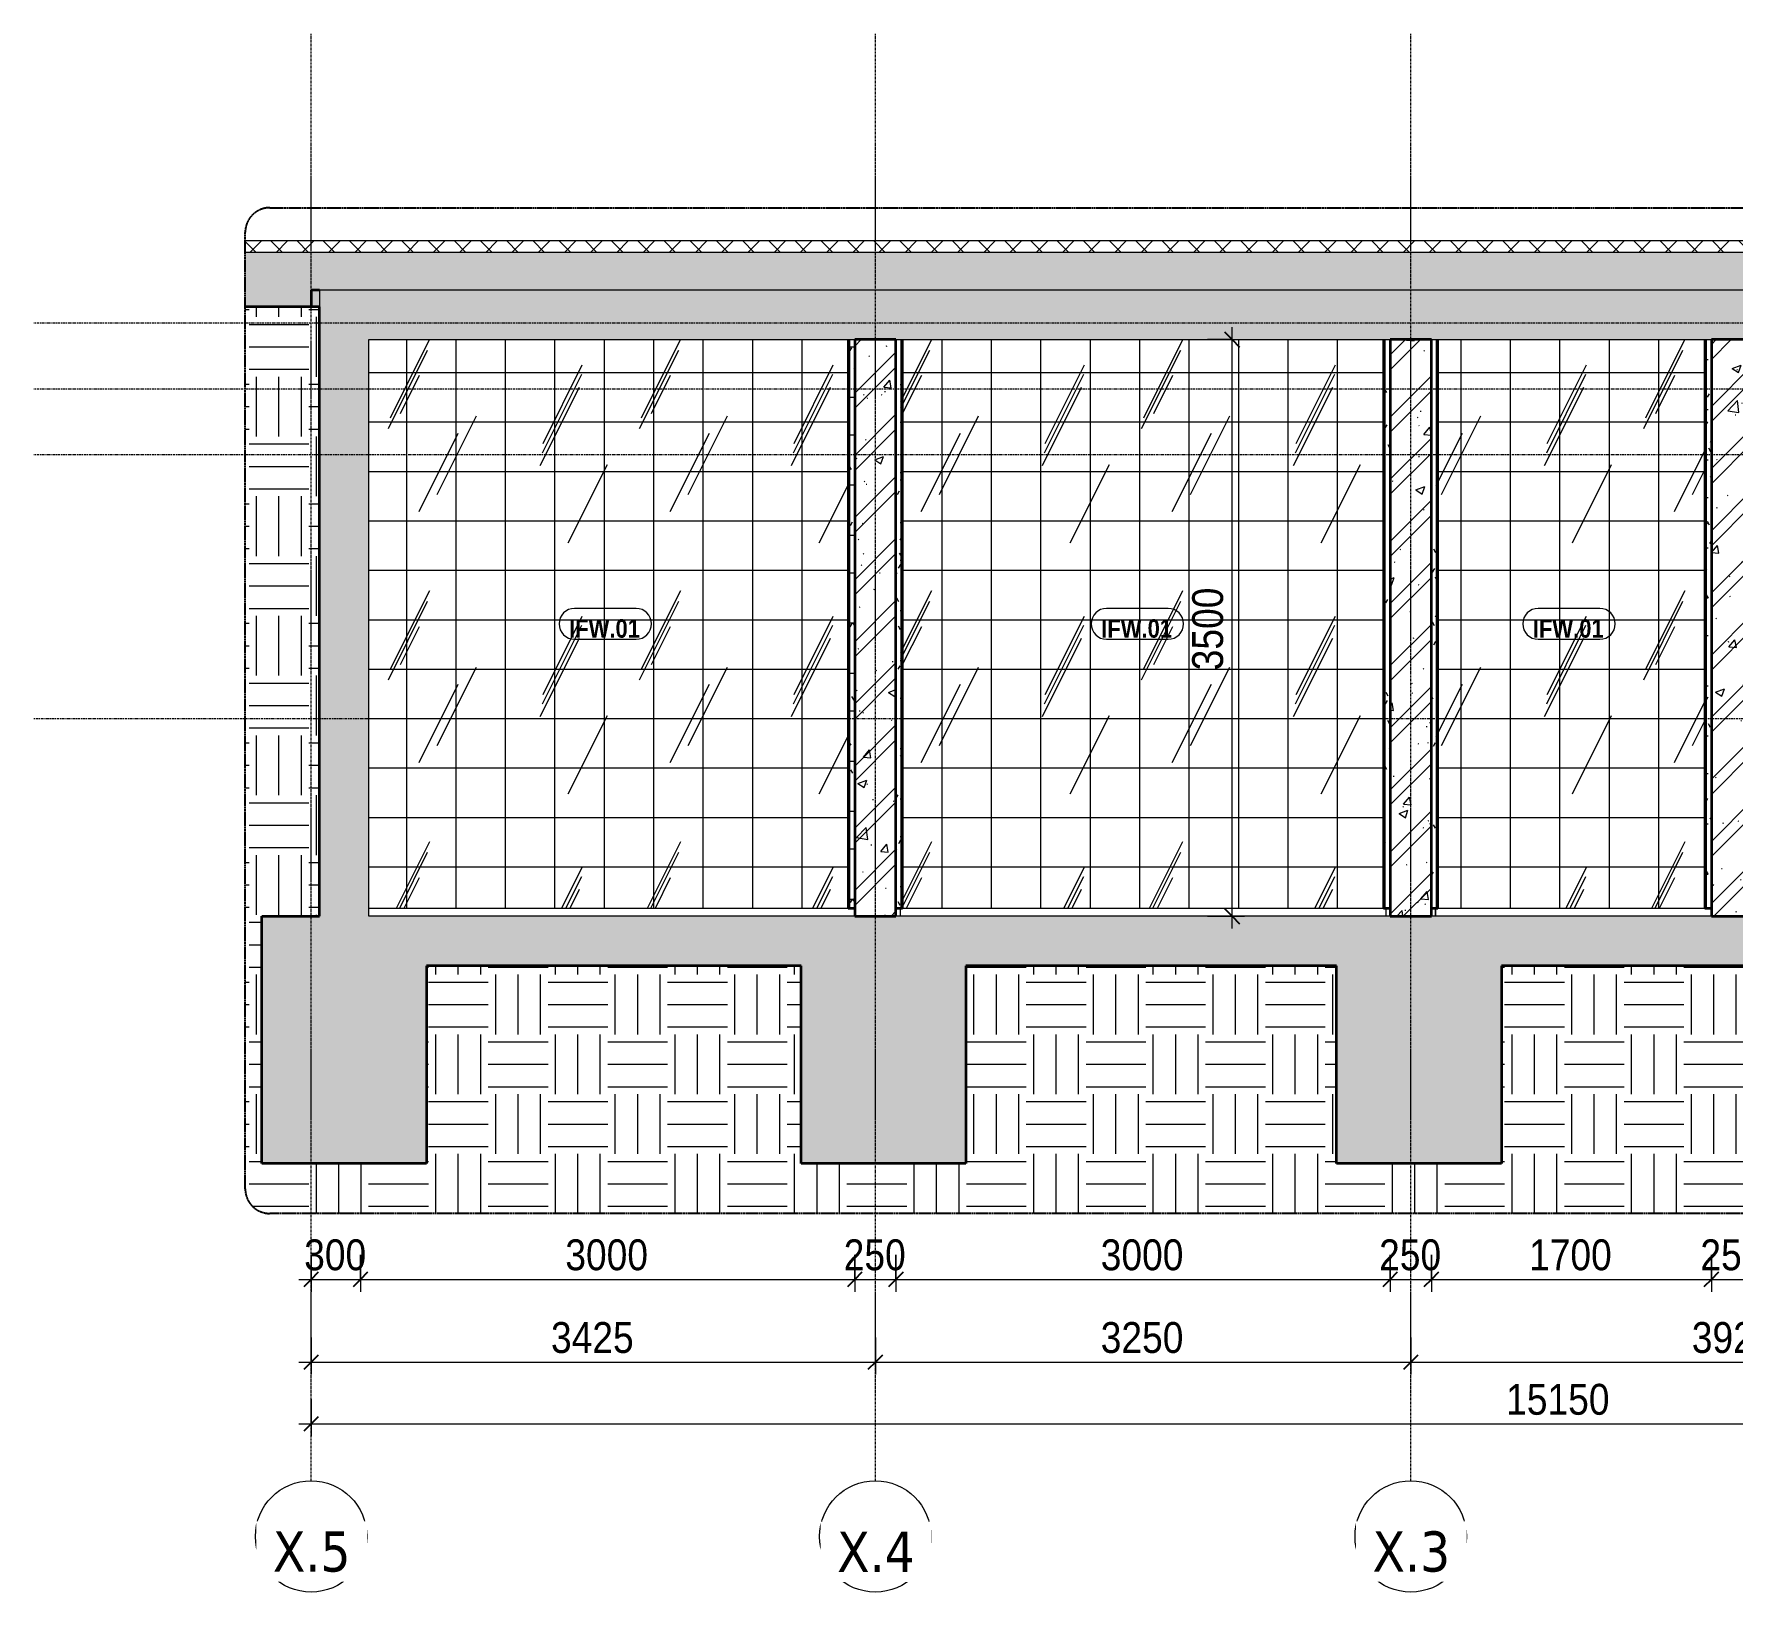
# Model space of a CAD drawing. Header units: millimetres. Extents: x 83532 to 228915, y -7302 to 22802.
# Drawn here: x 132498 to 142805, y -7302 to 2155 of the extents above; entities that cross this region are included whole.
import ezdxf

# ---------------------------------------------------------------- set-up
doc = ezdxf.new("R2010")
doc.units = ezdxf.units.MM
for name, pattern in [('Centre', [31.75, 6.35, -4.7625, 15.875, -4.7625]), ('Grid Line', [22.225, 12.7, -3.175, 3.175, -3.175]), ('Hidden', [7.14375, 4.7625, -2.38125])]:
    doc.linetypes.add(name, pattern=pattern)
for name, color, linetype, lineweight in [('0-2', 250, 'Continuous', 5), ('A-ANNO-DIMS', 211, 'Continuous', 9), ('A-ANNO-DIMS-75', 211, 'Continuous', 9), ('A-DETL-GENF', 92, 'Continuous', 18), ('A-DETL-GENF-1', 9, 'Continuous', 18), ('A-DETL-GENF-3', 92, 'Hidden', 25), ('A-DETL-MEDM', 33, 'Continuous', 35), ('A-DETL-THIN', 151, 'Continuous', 18), ('A-FLOR-FNSH-1', 250, 'Continuous', 35), ('A-FLOR-FNSH-2', 7, 'Continuous', 18), ('A-FLOR-LEVL-2', 51, 'Centre', 9), ('A-FLOR-MCUT', 51, 'Continuous', 18), ('A-FLOR-PATT-1', 8, 'Continuous', 18), ('A-WALL', 113, 'Continuous', 18), ('A-WALL-1', 250, 'Continuous', 35), ('A-WALL-IDEN', 211, 'Continuous', 9), ('A-WALL-PATT-1', 111, 'Continuous', 18), ('A-WALL-PATT-2', 254, 'Continuous', 18), ('I-WALL', 2, 'Continuous', 18), ('L-SITE-WALL-2', 7, 'Continuous', 18), ('S-COLS-2', 7, 'Continuous', 18), ('S-GRID-1', 1, 'Grid Line', 9), ('S-GRID-IDEN', 1, 'Continuous', 9)]:
    doc.layers.add(name, color=color, linetype=linetype, lineweight=lineweight)
doc.styles.add('Arial_B', font='arialbd.ttf', dxfattribs={"width": 0.85, "height": 112.5})
doc.styles.add('Tahoma_B', font='tahomabd.ttf', dxfattribs={"height": 243.75})
doc.styles.add('UTM Avo', font='', dxfattribs={"width": 0.9, "height": 187.5})
doc.styles.get('UTM Avo').set_extended_font_data('UTM Avo')
doc.dimstyles.new('1_Dim_chi_tiet_2_5', dxfattribs={"dimscale": 304.8, "dimtxt": 187.368928, "dimasz": 0.295276, "dimexe": 0.246063, "dimexo": 0.0625, "dimgap": 0.024606, "dimtad": 1, "dimdec": 0, "dimrnd": 5, "dimzin": 0, "dimdsep": 46, "dimtxsty": 'UTM Avo', "dimblk1": 'OBLIQUE', "dimblk2": 'OBLIQUE', "dimsah": 1, "dimcen": 0.09, "dimdle": 0.246063, "dimazin": 0, "dimtfac": 1, "dimtdec": 4, "dimtix": 1, "dimtmove": 0, "dimatfit": 3, "dimfxl": 0.492126, "dimfxlon": 1, "dimtvp": 1, "dimtolj": 1, "dimtzin": 0, "dimarcsym": 2})
pattern_1 = [(0, (138520.85, 15725), (304.8, 76.2), [25.146, -203.454, 25.146, -203.454, -1219.2]), (0, (138520.85, 15725), (304.8, 76.2), [-457.2, 25.146, -432.054, 25.146, -203.454, -533.4]), (0, (138520.85, 15725), (304.8, 76.2), [-1143, 25.146, -127.254, 25.146, -355.854]), (120, (138635.15, 15763.1), (-218.39114, 225.86454), [25.146, -203.454, 25.146, -203.454, -1219.2]), (120, (138635.15, 15763.1), (-218.39114, 225.86454), [-457.2, 25.146, -432.054, 25.146, -203.454, -533.4]), (120, (138635.15, 15763.1), (-218.39114, 225.86454), [-1143, 25.146, -127.254, 25.146, -355.854]), (240, (138673.25, 15915.5), (-86.40886, -302.06454), [25.146, -203.454, 25.146, -203.454, -1219.2]), (240, (138673.25, 15915.5), (-86.40886, -302.06454), [-457.2, 25.146, -432.054, 25.146, -203.454, -533.4]), (240, (138673.25, 15915.5), (-86.40886, -302.06454), [-1143, 25.146, -127.254, 25.146, -355.854])]
pattern_2 = [(63.435, (140311.1, 15829.33), (-0.001, 1524), [532.46, -2875.3]), (63.435, (138787.1, 15829.33), (-0.001, 1524), [532.46, -2875.3]), (63.435, (141040.66, 16123.8), (-0.001, 1524), [532.46, -2875.3]), (63.435, (139516.66, 16123.8), (-0.001, 1524), [532.46, -2875.3]), (63.435, (140930.24, 16019.83), (-0.001, 1524), [532.46, -2875.3]), (63.435, (139406.24, 16019.83), (-0.001, 1524), [532.46, -2875.3]), (63.435, (140817.7, 16615.1), (-0.001, 1524), [258.8, -3148.965]), (63.435, (139293.7, 16615.1), (-0.001, 1524), [258.8, -3148.965]), (63.435, (140744.1, 16522.95), (-0.001, 1524), [532.46, -2875.3]), (63.435, (139220.1, 16522.95), (-0.001, 1524), [532.46, -2875.3]), (63.435, (140757.06, 16589.1), (-0.001, 1524), [532.46, -2875.3]), (63.435, (139233.06, 16589.1), (-0.001, 1524), [532.46, -2875.3]), (63.435, (140142.2, 16298.94), (-0.001, 1524), [532.46, -2875.3]), (63.435, (138618.2, 16298.94), (-0.001, 1524), [532.46, -2875.3]), (63.435, (140155.2, 16376.9), (-0.001, 1524), [532.46, -2875.3]), (63.435, (138631.2, 16376.9), (-0.001, 1524), [532.46, -2875.3]), (63.435, (140158.7, 16433.1), (-0.001, 1524), [532.46, -2875.3]), (63.435, (138634.7, 16433.1), (-0.001, 1524), [532.46, -2875.3])]
pattern_3 = [(50, (138520.85, 15725), (546.553, -47.817), [57.15, -628.65]), (355, (138520.85, 15725), (-105.728, 573.17), [45.72, -502.92]), (100.451, (138566.4, 15721), (440.828, 525.35), [48.57, -534.27]), (46.184, (138520.85, 15877.4), (813.237, -126.128), [85.725, -942.975]), (96.636, (138588.6, 15866.9), (712.207, 742.283), [72.855, -801.405]), (351.184, (138520.85, 15877.4), (712.215, 742.276), [68.58, -754.38]), (21, (138597.05, 15839.3), (454.843, -306.796), [57.15, -628.65]), (326, (138597.05, 15839.3), (185.406, 552.564), [45.72, -502.92]), (71.451, (138634.95, 15813.73), (640.251, 245.764), [48.57, -534.27]), (37.5, (138520.85, 15725), (9.2664, 253.665), [5.029, -491.795, 5.029, -505.511, -504.825]), (37.5, (138520.85, 15725), (9.2664, 253.665), [-1007.364, 5.029, -499.796]), (7.5, (138520.85, 15725), (200.4594, 300.5414), [5.029, -286.055, 5.029, -480.365, -192.405]), (7.5, (138520.85, 15725), (200.4594, 300.5414), [-776.478, 5.029, -187.376]), (327.5, (138350.92, 15725), (406.7728, -17.1864), [5.029, -185.471, 5.029, -589.331, -788.67]), (327.5, (138350.92, 15725), (406.7728, -17.1864), [-784.86, 5.029, -783.641]), (317.5, (138274.72, 15725), (444.388, 76.2803), [5.029, -242.621, 5.029, -389.687, -560.07]), (317.5, (138274.72, 15725), (444.388, 76.2803), [-642.366, 5.029, -555.041]), (45, (138520.85, 15725), (-188.5854, 188.5854), []), (45, (138520.85, 16010.75), (-188.5854, 188.5854), [])]

# ---------------------------------------------------------------- blocks, each defined once
blk = doc.blocks.new('NCV_TKTC_KET CAU_rvt-3-TKCS_BỂ XLNT - MẶT CẮT 1')
at = {"layer": 'A-FLOR-FNSH-1'}
for p, q in [((-101282.564287, 600), (-101332.564287, 600)), ((-101332.564287, 600), (-101332.564287, 500))]:
    blk.add_line(p, q, dxfattribs=at)
at = {"layer": 'L-SITE-WALL-2'}
for p, q in [((-97757.564287, -3150), (-97757.564287, -3200)), ((-94807.564287, -3200), (-94807.564287, -3150)), ((-94507.564287, -3150), (-94507.564287, -3200))]:
    blk.add_line(p, q, dxfattribs=at)
at = {"layer": 'S-COLS-2'}
for p, q in [((-94807.564287, -3200), (-94807.564287, -3150)), ((-94507.564287, -3200), (-94507.564287, -3150))]:
    blk.add_line(p, q, dxfattribs=at)
blk = doc.blocks.new('BORDER VIEW - BORDER VIEW-3424455-TKCS_BỂ XLNT - MẶT CẮT 1')
at = {"layer": 'A-DETL-GENF-3'}
for p, q in [((-101583, 1101), (-85726, 1101)), ((-101733, -4854), (-101733, 951)), ((-85576, 951), (-85576, -4854)), ((-85726, -5004), (-101583, -5004))]:
    blk.add_line(p, q, dxfattribs=at)
for centre, start, end in [((-101583, 951), 90, 180), ((-85726, 951), 0, 90), ((-101583, -4854), 180, 270), ((-85726, -4854), 270, 0)]:
    blk.add_arc(centre, 150, start, end, dxfattribs=at)
blk = doc.blocks.new('Grid - M_Grid Head - Circle-353313-TKCS_BỂ XLNT - MẶT CẮT 1')
at = {"layer": 'S-GRID-IDEN'}
blk.add_circle((-86183, -6964), 338, dxfattribs=at)
blk = doc.blocks.new('DIMBLOCK61-TKCS_BỂ XLNT - MẶT CẮT 1')
at = {"layer": 'A-ANNO-DIMS-75'}
for p, q in [((134180, -5254), (134180, -5479)), ((134180, -5404), (134180, -5254)), ((134480, -5254), (134480, -5479)), ((134480, -5404), (134480, -5254)), ((134105, -5404), (134480, -5404))]:
    blk.add_line(p, q, dxfattribs=at)
at = {"layer": 'A-ANNO-DIMS-75', "lineweight": 25}
for p, q in [((134180, -5404), (134225, -5359)), ((134480, -5404), (134525, -5359)), ((134180, -5404), (134135, -5449)), ((134480, -5404), (134435, -5449))]:
    blk.add_line(p, q, dxfattribs=at)
at = {"layer": 'A-ANNO-DIMS-75', "color": 0, "insert": (134138, -5161), "char_height": 187.5, "width": 462.18, "attachment_point": 1, "line_spacing_factor": 1.110334, "style": 'UTM Avo'}
blk.add_mtext('300', dxfattribs=at)
blk = doc.blocks.new('_Oblique')
at = {"color": 0, "linetype": 'ByBlock', "lineweight": -2}
blk.add_line((-0.5, -0.5), (0.5, 0.5), dxfattribs=at)
blk = doc.blocks.new('DIMBLOCK62-TKCS_BỂ XLNT - MẶT CẮT 1')
at = {"layer": 'A-ANNO-DIMS-75'}
for p, q in [((134480, -5254), (134480, -5479)), ((134480, -5404), (134480, -5254)), ((137480, -5254), (137480, -5479)), ((137480, -5404), (137480, -5254)), ((134480, -5404), (137480, -5404))]:
    blk.add_line(p, q, dxfattribs=at)
at = {"layer": 'A-ANNO-DIMS-75', "lineweight": 25}
for p, q in [((134480, -5404), (134525, -5359)), ((137480, -5404), (137525, -5359)), ((134480, -5404), (134435, -5449)), ((137480, -5404), (137435, -5449))]:
    blk.add_line(p, q, dxfattribs=at)
at = {"layer": 'A-ANNO-DIMS-75', "color": 0, "insert": (135723, -5161), "char_height": 187.5, "width": 616.24, "attachment_point": 1, "line_spacing_factor": 1.110334, "style": 'UTM Avo'}
blk.add_mtext('3000', dxfattribs=at)
blk = doc.blocks.new('DIMBLOCK63-TKCS_BỂ XLNT - MẶT CẮT 1')
at = {"layer": 'A-ANNO-DIMS-75'}
for p, q in [((137480, -5254), (137480, -5479)), ((137480, -5404), (137480, -5254)), ((137730, -5254), (137730, -5479)), ((137730, -5404), (137730, -5254)), ((137480, -5404), (137730, -5404))]:
    blk.add_line(p, q, dxfattribs=at)
at = {"layer": 'A-ANNO-DIMS-75', "lineweight": 25}
for p, q in [((137480, -5404), (137525, -5359)), ((137730, -5404), (137775, -5359)), ((137480, -5404), (137435, -5449)), ((137730, -5404), (137685, -5449))]:
    blk.add_line(p, q, dxfattribs=at)
at = {"layer": 'A-ANNO-DIMS-75', "color": 0, "insert": (137413, -5161), "char_height": 187.5, "width": 462.18, "attachment_point": 1, "line_spacing_factor": 1.110334, "style": 'UTM Avo'}
blk.add_mtext('250', dxfattribs=at)
blk = doc.blocks.new('DIMBLOCK64-TKCS_BỂ XLNT - MẶT CẮT 1')
at = {"layer": 'A-ANNO-DIMS-75'}
for p, q in [((137730, -5254), (137730, -5479)), ((137730, -5404), (137730, -5254)), ((140730, -5254), (140730, -5479)), ((140730, -5404), (140730, -5254)), ((137730, -5404), (140730, -5404))]:
    blk.add_line(p, q, dxfattribs=at)
at = {"layer": 'A-ANNO-DIMS-75', "lineweight": 25}
for p, q in [((137730, -5404), (137775, -5359)), ((140730, -5404), (140775, -5359)), ((137730, -5404), (137685, -5449)), ((140730, -5404), (140685, -5449))]:
    blk.add_line(p, q, dxfattribs=at)
at = {"layer": 'A-ANNO-DIMS-75', "color": 0, "insert": (138973, -5161), "char_height": 187.5, "width": 616.24, "attachment_point": 1, "line_spacing_factor": 1.110334, "style": 'UTM Avo'}
blk.add_mtext('3000', dxfattribs=at)
blk = doc.blocks.new('DIMBLOCK65-TKCS_BỂ XLNT - MẶT CẮT 1')
at = {"layer": 'A-ANNO-DIMS-75'}
for p, q in [((140730, -5254), (140730, -5479)), ((140730, -5404), (140730, -5254)), ((140980, -5254), (140980, -5479)), ((140980, -5404), (140980, -5254)), ((140730, -5404), (140980, -5404))]:
    blk.add_line(p, q, dxfattribs=at)
at = {"layer": 'A-ANNO-DIMS-75', "lineweight": 25}
for p, q in [((140730, -5404), (140775, -5359)), ((140980, -5404), (141025, -5359)), ((140730, -5404), (140685, -5449)), ((140980, -5404), (140935, -5449))]:
    blk.add_line(p, q, dxfattribs=at)
at = {"layer": 'A-ANNO-DIMS-75', "color": 0, "insert": (140663, -5161), "char_height": 187.5, "width": 462.18, "attachment_point": 1, "line_spacing_factor": 1.110334, "style": 'UTM Avo'}
blk.add_mtext('250', dxfattribs=at)
blk = doc.blocks.new('DIMBLOCK66-TKCS_BỂ XLNT - MẶT CẮT 1')
at = {"layer": 'A-ANNO-DIMS-75'}
for p, q in [((140980, -5254), (140980, -5479)), ((140980, -5404), (140980, -5254)), ((142680, -5254), (142680, -5479)), ((142680, -5404), (142680, -5254)), ((140980, -5404), (142680, -5404))]:
    blk.add_line(p, q, dxfattribs=at)
at = {"layer": 'A-ANNO-DIMS-75', "lineweight": 25}
for p, q in [((140980, -5404), (141025, -5359)), ((142680, -5404), (142725, -5359)), ((140980, -5404), (140935, -5449)), ((142680, -5404), (142635, -5449))]:
    blk.add_line(p, q, dxfattribs=at)
at = {"layer": 'A-ANNO-DIMS-75', "color": 0, "insert": (141573, -5161), "char_height": 187.5, "width": 616.24, "attachment_point": 1, "line_spacing_factor": 1.110334, "style": 'UTM Avo'}
blk.add_mtext('1700', dxfattribs=at)
blk = doc.blocks.new('DIMBLOCK67-TKCS_BỂ XLNT - MẶT CẮT 1')
at = {"layer": 'A-ANNO-DIMS-75'}
for p, q in [((142680, -5254), (142680, -5479)), ((142680, -5404), (142680, -5254)), ((142930, -5254), (142930, -5479)), ((142930, -5404), (142930, -5254)), ((142680, -5404), (142930, -5404))]:
    blk.add_line(p, q, dxfattribs=at)
at = {"layer": 'A-ANNO-DIMS-75', "lineweight": 25}
for p, q in [((142680, -5404), (142725, -5359)), ((142930, -5404), (142975, -5359)), ((142680, -5404), (142635, -5449)), ((142930, -5404), (142885, -5449))]:
    blk.add_line(p, q, dxfattribs=at)
at = {"layer": 'A-ANNO-DIMS-75', "color": 0, "insert": (142613, -5161), "char_height": 187.5, "width": 462.18, "attachment_point": 1, "line_spacing_factor": 1.110334, "style": 'UTM Avo'}
blk.add_mtext('250', dxfattribs=at)
blk = doc.blocks.new('DIMBLOCK74-TKCS_BỂ XLNT - MẶT CẮT 1')
at = {"layer": 'A-ANNO-DIMS-75'}
for p, q in [((134180, -6131), (134180, -6356)), ((134180, -6281), (134180, -6131)), ((149330, -6131), (149330, -6356)), ((149330, -6281), (149330, -6131)), ((134105, -6281), (149405, -6281))]:
    blk.add_line(p, q, dxfattribs=at)
at = {"layer": 'A-ANNO-DIMS-75', "lineweight": 25}
for p, q in [((134180, -6281), (134135, -6326)), ((134180, -6281), (134225, -6236)), ((149330, -6281), (149285, -6326)), ((149330, -6281), (149375, -6236))]:
    blk.add_line(p, q, dxfattribs=at)
at = {"layer": 'A-ANNO-DIMS-75', "color": 0, "insert": (141434, -6038), "char_height": 187.5, "width": 770.29, "attachment_point": 1, "line_spacing_factor": 1.110334, "style": 'UTM Avo'}
blk.add_mtext('15150', dxfattribs=at)
blk = doc.blocks.new('DIMBLOCK79-TKCS_BỂ XLNT - MẶT CẮT 1')
at = {"layer": 'A-ANNO-DIMS-75', "lineweight": 25}
for p, q in [((139771, 300), (139726, 345)), ((139771, 300), (139816, 255)), ((139771, -3200), (139726, -3155)), ((139771, -3200), (139816, -3245))]:
    blk.add_line(p, q, dxfattribs=at)
at = {"layer": 'A-ANNO-DIMS-75'}
for p, q in [((139771, -3275), (139771, 375)), ((139621, 300), (139846, 300)), ((139771, 300), (139621, 300)), ((139621, -3200), (139846, -3200)), ((139771, -3200), (139621, -3200))]:
    blk.add_line(p, q, dxfattribs=at)
at = {"layer": 'A-ANNO-DIMS-75', "color": 0, "insert": (139528, -1707), "char_height": 187.5, "width": 616.24, "attachment_point": 1, "rotation": 90, "line_spacing_factor": 1.110334, "style": 'UTM Avo'}
blk.add_mtext('3500', dxfattribs=at)
blk = doc.blocks.new('CTL_WALL TAG NO MARK - 10-2062273-TKCS_BỂ XLNT - MẶT CẮT 1')
at = {"layer": 'A-WALL-IDEN'}
for p, q in [((-99360.298662, -1331.25), (-99734.126787, -1331.25)), ((-99734.126787, -1518.75), (-99360.298662, -1518.75))]:
    blk.add_line(p, q, dxfattribs=at)
for centre, start, end in [((-99734.126787, -1425), 90, 270), ((-99360.298662, -1425), 270, 90)]:
    blk.add_arc(centre, 93.75, start, end, dxfattribs=at)
blk = doc.blocks.new('DIMBLOCK80-TKCS_BỂ XLNT - MẶT CẮT 1')
at = {"layer": 'A-ANNO-DIMS-75'}
for p, q in [((134180, -5756), (134180, -5981)), ((134180, -5906), (134180, -5756)), ((137605, -5756), (137605, -5981)), ((137605, -5906), (137605, -5756)), ((134105, -5906), (137605, -5906))]:
    blk.add_line(p, q, dxfattribs=at)
at = {"layer": 'A-ANNO-DIMS-75', "lineweight": 25}
for p, q in [((134180, -5906), (134225, -5861)), ((137605, -5906), (137650, -5861)), ((134180, -5906), (134135, -5951)), ((137605, -5906), (137560, -5951))]:
    blk.add_line(p, q, dxfattribs=at)
at = {"layer": 'A-ANNO-DIMS-75', "color": 0, "insert": (135636, -5663), "char_height": 187.5, "width": 616.24, "attachment_point": 1, "line_spacing_factor": 1.110334, "style": 'UTM Avo'}
blk.add_mtext('3425', dxfattribs=at)
blk = doc.blocks.new('DIMBLOCK81-TKCS_BỂ XLNT - MẶT CẮT 1')
at = {"layer": 'A-ANNO-DIMS-75'}
for p, q in [((137605, -5756), (137605, -5981)), ((137605, -5906), (137605, -5756)), ((140855, -5756), (140855, -5981)), ((140855, -5906), (140855, -5756)), ((137605, -5906), (140855, -5906))]:
    blk.add_line(p, q, dxfattribs=at)
at = {"layer": 'A-ANNO-DIMS-75', "lineweight": 25}
for p, q in [((137605, -5906), (137650, -5861)), ((140855, -5906), (140900, -5861)), ((137605, -5906), (137560, -5951)), ((140855, -5906), (140810, -5951))]:
    blk.add_line(p, q, dxfattribs=at)
at = {"layer": 'A-ANNO-DIMS-75', "color": 0, "insert": (138973, -5663), "char_height": 187.5, "width": 616.24, "attachment_point": 1, "line_spacing_factor": 1.110334, "style": 'UTM Avo'}
blk.add_mtext('3250', dxfattribs=at)
blk = doc.blocks.new('DIMBLOCK82-TKCS_BỂ XLNT - MẶT CẮT 1')
at = {"layer": 'A-ANNO-DIMS-75'}
for p, q in [((140855, -5756), (140855, -5981)), ((140855, -5906), (140855, -5756)), ((144780, -5756), (144780, -5981)), ((144780, -5906), (144780, -5756)), ((140855, -5906), (144780, -5906))]:
    blk.add_line(p, q, dxfattribs=at)
at = {"layer": 'A-ANNO-DIMS-75', "lineweight": 25}
for p, q in [((140855, -5906), (140900, -5861)), ((144780, -5906), (144825, -5861)), ((140855, -5906), (140810, -5951)), ((144780, -5906), (144735, -5951))]:
    blk.add_line(p, q, dxfattribs=at)
at = {"layer": 'A-ANNO-DIMS-75', "color": 0, "insert": (142561, -5663), "char_height": 187.5, "width": 616.24, "attachment_point": 1, "line_spacing_factor": 1.110334, "style": 'UTM Avo'}
blk.add_mtext('3925', dxfattribs=at)

msp = doc.modelspace()

# ---------------------------------------------------------------- hatches: boundary and pattern name
at = {"layer": 'A-DETL-GENF-1'}
h = msp.add_hatch(dxfattribs=at)
h.set_pattern_fill('FP_15', color=256, style=0, pattern_type=2)
h.set_pattern_definition(pattern_3)
h.paths.add_polyline_path([(134880.2, -4700), (134880.2, -3500), (137155.2, -3500), (137155.2, -4700), (138155.2, -4700), (138155.2, -3500), (140405.2, -3500), (140405.2, -4700), (141405.2, -4700), (141405.2, -3500), (144330.2, -3500), (144330.2, -4700), (145330.2, -4700), (145330.2, -3500), (148680.2, -3500), (148680.2, -4700), (149680.2, -4700), (149680.2, -3200), (149330.2, -3200), (149330.2, 600), (134230.2, 600), (134230.2, -3200), (133880.2, -3200), (133880.2, -4700), (134830.2, -4700)])
h.paths.add_polyline_path([(149030.2, -3200), (134530.2, -3200), (134530.2, 300), (149030.2, 300), (149030.2, -1914.3)])
h = msp.add_hatch(dxfattribs=at)
h.set_pattern_fill('FP_16', color=256, style=0, pattern_type=2)
h.set_pattern_definition([(0, (138520.85, 15725), (362.902, 362.902), [362.902, -362.902]), (0, (138520.85, 15861.1), (362.902, 362.902), [362.902, -362.902]), (0, (138520.85, 15997.18), (362.902, 362.902), [362.902, -362.902]), (90, (138566.2, 16042.54), (-362.902, 362.903), [362.903, -362.903]), (90, (138702.3, 16042.54), (-362.902, 362.903), [362.903, -362.903]), (90, (138838.4, 16042.54), (-362.902, 362.903), [362.903, -362.903])])
h.paths.add_polyline_path([(140854.7, -5004.1), (149787, -5004.1), (149825.8, -4999), (149862, -4984), (149893, -4960.2), (149916.9, -4929.1), (149931.8, -4893), (149937, -4854.1), (149937, 500), (149330.2, 500), (149330.2, -3200), (149680.2, -3200), (149680.2, -4700), (148680.2, -4700), (148680.2, -3500), (145330.2, -3500), (145330.2, -4700), (144330.2, -4700), (144330.2, -3500), (141405.2, -3500), (141405.2, -4700), (140405.2, -4700), (140405.2, -3500), (138155.2, -3500), (138155.2, -4700), (137155.2, -4700), (137155.2, -3500), (134880.2, -3500), (134880.2, -4700), (133880.2, -4700), (133880.2, -3200), (134230.2, -3200), (134230.2, 500), (133780.2, 500), (133780.2, -4854.1), (133785.3, -4893), (133800.3, -4929.1), (133824.2, -4960.2), (133855.2, -4984), (133891.4, -4999), (133930.2, -5004.1), (140799.6, -5004.1)])
h = msp.add_hatch(dxfattribs=at)
h.set_pattern_fill('FP_15', color=256, style=0, pattern_type=2)
h.set_pattern_definition(pattern_3)
h.paths.add_polyline_path([(144930.2, -3200), (144930.2, 300), (144630.2, 300), (144630.2, -3200)])
h.paths.add_polyline_path([(137730.2, -3200), (137730.2, 300), (137480.2, 300), (137480.2, -3200)])
h.paths.add_polyline_path([(140980.2, -3200), (140980.2, 300), (140730.2, 300), (140730.2, -3200)])
h.paths.add_polyline_path([(147630.2, -3200), (147630.2, 300), (147380.2, 300), (147380.2, -3200)])
h.paths.add_polyline_path([(142930.2, -3200), (142930.2, 300), (142680.2, 300), (142680.2, -3200)])
at = {"layer": 'A-FLOR-PATT-1'}
h = msp.add_hatch(dxfattribs=at)
h.set_pattern_fill('FP_7', color=256, style=0, pattern_type=2)
h.set_pattern_definition([(45, (138520.85, 15725), (-79.5495, 79.5495), []), (135, (138520.85, 15725), (-79.5495, -79.5495), [])])
h.paths.add_polyline_path([(133780.2, 830), (149937, 830), (149937, 900), (133780.2, 900)])
h = msp.add_hatch(dxfattribs=at)
h.set_pattern_fill('FP_5', color=256, style=0, pattern_type=2)
h.set_pattern_definition(pattern_1)
h.paths.add_polyline_path([(149680.2, 500), (149937, 500), (149937, 830), (133780.2, 830), (133780.2, 500), (134230.2, 500), (134230.2, 600), (149330.2, 600), (149330.2, 500)])
h = msp.add_hatch(dxfattribs=at)
h.set_pattern_fill('FP_6', color=256, style=0, pattern_type=2)
h.set_pattern_definition([(50, (138520.85, 15725), (136.6383, -11.95415), [14.287, -157.162]), (355, (138520.85, 15725), (-26.4318, 143.293), [11.43, -125.73]), (100.451, (138532.24, 15724), (110.2073, 131.33785), [12.143, -133.568]), (46.184, (138520.85, 15763.1), (203.3093, -31.5316), [21.431, -235.744]), (96.636, (138537.8, 15760.47), (178.052, 185.5712), [18.214, -200.351]), (351.184, (138520.85, 15763.1), (178.0542, 185.5685), [17.145, -188.595]), (21, (138539.9, 15753.58), (113.7111, -76.6989), [14.287, -157.162]), (326, (138539.9, 15753.58), (46.352, 138.1412), [11.43, -125.73]), (71.451, (138549.37, 15747.18), (160.06335, 61.4411), [12.143, -133.568]), (37.5, (138520.85, 15725), (2.31655, 63.41591), [2.515, -121.691, 2.515, -125.12, -126.206]), (37.5, (138520.85, 15725), (2.31655, 63.41591), [-251.841, 2.515, -123.692]), (7.5, (138520.85, 15725), (50.11464, 75.13506), [2.515, -70.256, 2.515, -118.834, -48.101]), (7.5, (138520.85, 15725), (50.11464, 75.13506), [-194.119, 2.515, -45.587]), (327.5, (138478.37, 15725), (101.69342, -4.29674), [2.515, -45.11, 2.515, -146.075, -197.167]), (327.5, (138478.37, 15725), (101.69342, -4.29674), [-196.215, 2.515, -194.653]), (317.5, (138459.32, 15725), (111.0972, 19.0699), [2.515, -59.398, 2.515, -96.164, -140.017]), (317.5, (138459.32, 15725), (111.0972, 19.0699), [-160.591, 2.515, -137.503])])
h.paths.add_polyline_path([(149680.2, 500), (149937, 500), (149937, 830), (133780.2, 830), (133780.2, 500), (134230.2, 500), (134230.2, 600), (149330.2, 600), (149330.2, 500)])
at = {"layer": 'A-WALL-PATT-1'}
h = msp.add_hatch(dxfattribs=at)
h.set_pattern_fill('FP_8', color=256, style=0, pattern_type=2)
h.set_pattern_definition(pattern_2)
h.paths.add_polyline_path([(137450.2, -3150), (137450.2, 300), (137440.2, 300), (137440.2, -3150)])
h = msp.add_hatch(dxfattribs=at)
h.set_pattern_fill('FP_5', color=256, style=0, pattern_type=2)
h.set_pattern_definition(pattern_1)
h.paths.add_polyline_path([(137480.2, -3150), (137480.2, 300), (137450.2, 300), (137450.2, -3150)])
h = msp.add_hatch(dxfattribs=at)
h.set_pattern_fill('FP_5', color=256, style=0, pattern_type=2)
h.set_pattern_definition(pattern_1)
h.paths.add_polyline_path([(137755.2, -3150), (137760.2, -3150), (137760.2, 300), (137730.2, 300), (137730.2, -3150)])
h = msp.add_hatch(dxfattribs=at)
h.set_pattern_fill('FP_8', color=256, style=0, pattern_type=2)
h.set_pattern_definition(pattern_2)
h.paths.add_polyline_path([(137760.2, -3150), (137770.2, -3150), (137770.2, 300), (137760.2, 300), (137760.2, -1753.4)])
h = msp.add_hatch(dxfattribs=at)
h.set_pattern_fill('FP_5', color=256, style=0, pattern_type=2)
h.set_pattern_definition(pattern_1)
h.paths.add_polyline_path([(140709.5, -3150), (140730.2, -3150), (140730.2, 300), (140700.2, 300), (140700.2, -3150), (140705.2, -3150)])
h = msp.add_hatch(dxfattribs=at)
h.set_pattern_fill('FP_5', color=256, style=0, pattern_type=2)
h.set_pattern_definition(pattern_1)
h.paths.add_polyline_path([(141005.2, -3150), (141010.2, -3150), (141010.2, 300), (140980.2, 300), (140980.2, -3150)])
h = msp.add_hatch(dxfattribs=at)
h.set_pattern_fill('FP_8', color=256, style=0, pattern_type=2)
h.set_pattern_definition(pattern_2)
h.paths.add_polyline_path([(141010.2, -3150), (141020.2, -3150), (141020.2, 300), (141010.2, 300), (141010.2, -1753.4)])
h = msp.add_hatch(dxfattribs=at)
h.set_pattern_fill('FP_8', color=256, style=0, pattern_type=2)
h.set_pattern_definition(pattern_2)
h.paths.add_polyline_path([(142640.2, -3150), (142650.2, -3150), (142650.2, 300), (142640.2, 300), (142640.2, -1753.4)])
h = msp.add_hatch(dxfattribs=at)
h.set_pattern_fill('FP_5', color=256, style=0, pattern_type=2)
h.set_pattern_definition(pattern_1)
h.paths.add_polyline_path([(142680.2, -3150), (142680.2, 300), (142650.2, 300), (142650.2, -3150)])
at = {"layer": 'A-WALL-PATT-2'}
h = msp.add_hatch(dxfattribs=at)
h.set_pattern_fill('FP_8', color=256, style=0, pattern_type=2)
h.set_pattern_definition(pattern_2)
h.paths.add_polyline_path([(134530.2, -3150), (137440.2, -3150), (137439.7, 300), (134530.2, 300), (134530.2, -1753.4)])
h = msp.add_hatch(dxfattribs=at)
h.set_pattern_fill('FP_10', color=256, style=0, pattern_type=2)
h.set_pattern_definition([(0, (137460.23, -2000), (0, 300), []), (90, (137460.23, -2000), (-300, 2e-14), [])])
h.paths.add_polyline_path([(134530.2, -3150), (137440.2, -3150), (137439.7, 300), (134530.2, 300), (134530.2, -1753.4)])
h = msp.add_hatch(dxfattribs=at)
h.set_pattern_fill('FP_8', color=256, style=0, pattern_type=2)
h.set_pattern_definition(pattern_2)
h.paths.add_polyline_path([(139542.6, -3150), (140690.2, -3150), (140690.2, 300), (137770.2, 300), (137770.2, -3150)])
h = msp.add_hatch(dxfattribs=at)
h.set_pattern_fill('FP_14', color=256, style=0, pattern_type=2)
h.set_pattern_definition([(0, (140710.23, -2000), (0, 300), []), (90, (140710.23, -2000), (-300, 2e-14), [])])
h.paths.add_polyline_path([(139542.6, -3150), (140690.2, -3150), (140690.2, 300), (137770.2, 300), (137770.2, -3150)])
h = msp.add_hatch(dxfattribs=at)
h.set_pattern_fill('FP_8', color=256, style=0, pattern_type=2)
h.set_pattern_definition(pattern_2)
h.paths.add_polyline_path([(142640.2, -3150), (142640.2, 300), (141020.2, 300), (141020.2, -3150), (141645.6, -3150)])
h = msp.add_hatch(dxfattribs=at)
h.set_pattern_fill('FP_13', color=256, style=0, pattern_type=2)
h.set_pattern_definition([(0, (142660.23, -2000), (0, 300), []), (90, (142660.23, -2000), (-300, 2e-14), [])])
h.paths.add_polyline_path([(142640.2, -3150), (142640.2, 300), (141020.2, 300), (141020.2, -3150), (141645.6, -3150)])

# ---------------------------------------------------------------- linework, layer by layer
at = {"layer": 'A-DETL-MEDM'}
for p, q in [((134230.2, 500), (133780.2, 500)), ((134230.2, -3200), (134230.2, 500)), ((137730.2, 300), (137480.2, 300)), ((137480.2, 300), (137480.2, -3200)), ((137730.2, -3200), (137730.2, 300)), ((140730.2, 300), (140730.2, -3200)), ((140980.2, 300), (140730.2, 300)), ((140980.2, -3200), (140980.2, 300)), ((142680.2, 300), (142680.2, -3200)), ((142930.2, 300), (142680.2, 300)), ((133880.2, -4700), (133880.2, -3200)), ((133880.2, -3200), (134230.2, -3200)), ((137480.2, -3200), (137730.2, -3200)), ((140730.2, -3200), (140980.2, -3200)), ((142680.2, -3200), (142930.2, -3200)), ((137155.2, -3500), (134880.2, -3500)), ((134880.2, -3500), (134880.2, -4700)), ((137155.2, -4700), (137155.2, -3500)), ((140405.2, -3500), (138155.2, -3500)), ((138155.2, -3500), (138155.2, -4700)), ((140405.2, -4700), (140405.2, -3500)), ((144330.2, -3500), (141405.2, -3500)), ((141405.2, -3500), (141405.2, -4700)), ((134880.2, -4700), (133880.2, -4700)), ((138155.2, -4700), (137155.2, -4700)), ((141405.2, -4700), (140405.2, -4700))]:
    msp.add_line(p, q, dxfattribs=at)
at = {"layer": 'A-DETL-THIN'}
for p, q in [((134230.2, 600), (134230.2, 500)), ((149330.2, 600), (134230.2, 600)), ((134530.2, -3200), (134530.2, 300)), ((134530.2, 300), (137480.2, 300)), ((137730.2, 300), (140730.2, 300)), ((140980.2, 300), (142680.2, 300)), ((137480.2, -3200), (134530.2, -3200)), ((140730.2, -3200), (137730.2, -3200)), ((142680.2, -3200), (140980.2, -3200))]:
    msp.add_line(p, q, dxfattribs=at)
at = {"layer": 'A-FLOR-FNSH-2'}
msp.add_line((149937, 900), (133780.2, 900), dxfattribs=at)
at = {"layer": 'A-FLOR-LEVL-2'}
for p, q in [((151464.3, 400), (132497.6, 400)), ((152416.8, 0), (132497.6, 0)), ((151464.3, -400), (132497.6, -400)), ((132497.6, -2000), (152416.8, -2000))]:
    msp.add_line(p, q, dxfattribs=at)
at = {"layer": 'A-FLOR-MCUT'}
msp.add_line((149937, 830), (133780.2, 830), dxfattribs=at)
at = {"layer": 'A-WALL'}
for p, q in [((137450.2, -3150), (137450.2, 300)), ((137760.2, 300), (137760.2, -3150)), ((140700.2, -3150), (140700.2, 300)), ((141010.2, 300), (141010.2, -3150)), ((142650.2, -3150), (142650.2, 300))]:
    msp.add_line(p, q, dxfattribs=at)
at = {"layer": 'A-WALL-1'}
for p, q in [((137440.2, 300), (137440.2, -3150)), ((137770.2, -3150), (137770.2, 300)), ((140690.2, 300), (140690.2, -3150)), ((141020.2, -3150), (141020.2, 300)), ((142640.2, 300), (142640.2, -3150)), ((137440.2, -3150), (137480.2, -3150)), ((137730.2, -3150), (137770.2, -3150)), ((140690.2, -3150), (140730.2, -3150)), ((140980.2, -3150), (141020.2, -3150)), ((142640.2, -3150), (142680.2, -3150))]:
    msp.add_line(p, q, dxfattribs=at)
at = {"layer": 'I-WALL'}
for p, q in [((134530.2, -3150), (137440.2, -3150)), ((137770.2, -3150), (140690.2, -3150)), ((141020.2, -3150), (142640.2, -3150))]:
    msp.add_line(p, q, dxfattribs=at)
at = {"layer": 'S-GRID-1'}
for p, q in [((134180.2, 280.5), (134180.2, 2155.5)), ((137605.2, 280.5), (137605.2, 2155.5)), ((140855.2, 280.5), (140855.2, 2155.5)), ((134180.2, -4751.7), (134180.2, 280.5)), ((137605.2, -4751.7), (137605.2, 280.5)), ((140855.2, -4751.7), (140855.2, 280.5)), ((134180.2, -6626.7), (134180.2, -4751.7)), ((137605.2, -6626.7), (137605.2, -4751.7)), ((140855.2, -6626.7), (140855.2, -4751.7))]:
    msp.add_line(p, q, dxfattribs=at)

# ---------------------------------------------------------------- block references
at = {"layer": '0-2'}
msp.add_blockref('NCV_TKTC_KET CAU_rvt-3-TKCS_BỂ XLNT - MẶT CẮT 1', (235512.8, 0), dxfattribs=at)
at = {"layer": 'A-DETL-GENF'}
msp.add_blockref('BORDER VIEW - BORDER VIEW-3424455-TKCS_BỂ XLNT - MẶT CẮT 1', (235512.8, 0), dxfattribs=at)
at = {"layer": 'A-WALL-IDEN'}
for p in [(235512.8, 0), (238742.8, 0), (241362.8, 0)]:
    msp.add_blockref('CTL_WALL TAG NO MARK - 10-2062273-TKCS_BỂ XLNT - MẶT CẮT 1', p, dxfattribs=at)
at = {"layer": 'S-GRID-IDEN'}
for p in [(220362.8, 0), (223787.8, 0), (227037.8, 0)]:
    msp.add_blockref('Grid - M_Grid Head - Circle-353313-TKCS_BỂ XLNT - MẶT CẮT 1', p, dxfattribs=at)

# ---------------------------------------------------------------- texts
at = {"layer": 'A-WALL-IDEN', "char_height": 112.5, "width": 443.062, "attachment_point": 5, "line_spacing_factor": 0.936439, "style": 'Arial_B'}
for insert in [(135960.9, -1454), (139190.9, -1454), (141810.9, -1454)]:
    msp.add_mtext('\\pt3.18712,6.37537,9.5625,12.74963,15.93788,19.125,22.31213,25.50037,28.6875,31.87463,35.06287,38.25,41.43712,44.62537,47.8125,50.99962,54.18787,57.375,60.56212,63.75037,66.9375,70.12462,73.31287,76.5,79.68712,82.87537,86.0625,89.24962,92.43787,95.625,98.81212,102.00038;IFW.01', dxfattribs=dict(at, insert=insert))

# ---------------------------------------------------------------- dimensions: what is measured, and where the dimension line sits
at = {"layer": 'A-ANNO-DIMS'}
dim = msp.add_linear_dim(base=(139771.2, 300), p1=(139621.2, -3200), p2=(139621.2, 300), angle=90, dimstyle='1_Dim_chi_tiet_2_5', override={"dimpost": '<>', "dimfxl": 3500}, dxfattribs=at)
dim.commit()
dim.dimension.update_dxf_attribs({"geometry": 'DIMBLOCK79-TKCS_BỂ XLNT - MẶT CẮT 1', "text_midpoint": (139666.6, -1450)})
for base, p1, p2, override, picture, middle in [((134480.2, -5404.1), (134180.2, -5254.1), (134480.2, -5254.1), {"dimpost": '<>', "dimfxl": 300}, 'DIMBLOCK61-TKCS_BỂ XLNT - MẶT CẮT 1', (134330.2, -5299.6)), ((137480.2, -5404.1), (134480.2, -5254.1), (137480.2, -5254.1), {"dimpost": '<>', "dimfxl": 3000}, 'DIMBLOCK62-TKCS_BỂ XLNT - MẶT CẮT 1', (135980.2, -5299.6)), ((137730.2, -5404.1), (137480.2, -5254.1), (137730.2, -5254.1), {"dimpost": '<>', "dimfxl": 250}, 'DIMBLOCK63-TKCS_BỂ XLNT - MẶT CẮT 1', (137605.2, -5299.6)), ((140730.2, -5404.1), (137730.2, -5254.1), (140730.2, -5254.1), {"dimpost": '<>', "dimfxl": 3000}, 'DIMBLOCK64-TKCS_BỂ XLNT - MẶT CẮT 1', (139230.2, -5299.6)), ((140980.2, -5404.1), (140730.2, -5254.1), (140980.2, -5254.1), {"dimpost": '<>', "dimfxl": 250}, 'DIMBLOCK65-TKCS_BỂ XLNT - MẶT CẮT 1', (140855.2, -5299.6)), ((142680.2, -5404.1), (140980.2, -5254.1), (142680.2, -5254.1), {"dimpost": '<>', "dimfxl": 1700}, 'DIMBLOCK66-TKCS_BỂ XLNT - MẶT CẮT 1', (141830.2, -5299.6)), ((142930.2, -5404.1), (142680.2, -5254.1), (142930.2, -5254.1), {"dimpost": '<>', "dimfxl": 250}, 'DIMBLOCK67-TKCS_BỂ XLNT - MẶT CẮT 1', (142805.2, -5299.6)), ((137605.2, -5906.3), (134180.2, -5756.3), (137605.2, -5756.3), {"dimpost": '<>', "dimfxl": 3425}, 'DIMBLOCK80-TKCS_BỂ XLNT - MẶT CẮT 1', (135892.7, -5801.8)), ((140855.2, -5906.3), (137605.2, -5756.3), (140855.2, -5756.3), {"dimpost": '<>', "dimfxl": 3250}, 'DIMBLOCK81-TKCS_BỂ XLNT - MẶT CẮT 1', (139230.2, -5801.8)), ((144780.2, -5906.3), (140855.2, -5756.3), (144780.2, -5756.3), {"dimpost": '<>', "dimfxl": 3925}, 'DIMBLOCK82-TKCS_BỂ XLNT - MẶT CẮT 1', (142817.7, -5801.8)), ((149330.2, -6281.3), (134180.2, -6131.3), (149330.2, -6131.3), {"dimpost": '<>', "dimfxl": 15150}, 'DIMBLOCK74-TKCS_BỂ XLNT - MẶT CẮT 1', (141755.2, -6176.8))]:
    dim = msp.add_linear_dim(base=base, p1=p1, p2=p2, dimstyle='1_Dim_chi_tiet_2_5', override=override, dxfattribs=at)
    dim.commit()
    dim.dimension.update_dxf_attribs({"geometry": picture, "text_midpoint": middle})

# ---------------------------------------------------------------- next in the draw order: texts
at = {"layer": 'S-GRID-IDEN', "char_height": 243.75, "width": 550.5, "attachment_point": 5, "line_spacing_factor": 0.996129, "style": 'Tahoma_B', "bg_fill": 3, "box_fill_scale": 1.25, "bg_fill_color": 256, "bg_fill_true_color": 13158600, "bg_fill_transparency": 0}
for s, insert in [('\\pt952.49944,1904.99888,2857.50075,3810.00019,4762.49962,5714.99906,6667.50094,7620.00037,8572.49981,9524.99925,10477.50113,11430.00056,12382.5,13334.99944,14287.49888,15240.00075,16192.50019,17144.99963,18097.49906,19050.00094,20002.50038,20954.99981,21907.49925,22860.00113,23812.50056,24765,25717.49944,26669.99887,27622.50075,28575.00019,29527.49963,30479.99906;X.5', (134183.7, -7057.8)), ('\\pt952.49944,1904.99888,2857.50075,3810.00019,4762.49962,5714.99906,6667.50094,7620.00037,8572.49981,9524.99925,10477.50113,11430.00056,12382.5,13334.99944,14287.49888,15240.00075,16192.50019,17144.99963,18097.49906,19050.00094,20002.50038,20954.99981,21907.49925,22860.00113,23812.50056,24765,25717.49944,26669.99887,27622.50075,28575.00019,29527.49963,30479.99906;X.4', (137608.7, -7057.8)), ('\\pt952.49944,1904.99888,2857.50075,3810.00019,4762.49962,5714.99906,6667.50094,7620.00037,8572.49981,9524.99925,10477.50113,11430.00056,12382.5,13334.99944,14287.49888,15240.00075,16192.50019,17144.99963,18097.49906,19050.00094,20002.50038,20954.99981,21907.49925,22860.00113,23812.50056,24765,25717.49944,26669.99887,27622.50075,28575.00019,29527.49963,30479.99906;X.3', (140858.7, -7057.8))]:
    msp.add_mtext(s, dxfattribs=dict(at, insert=insert))

doc.saveas('drawing.dxf')
